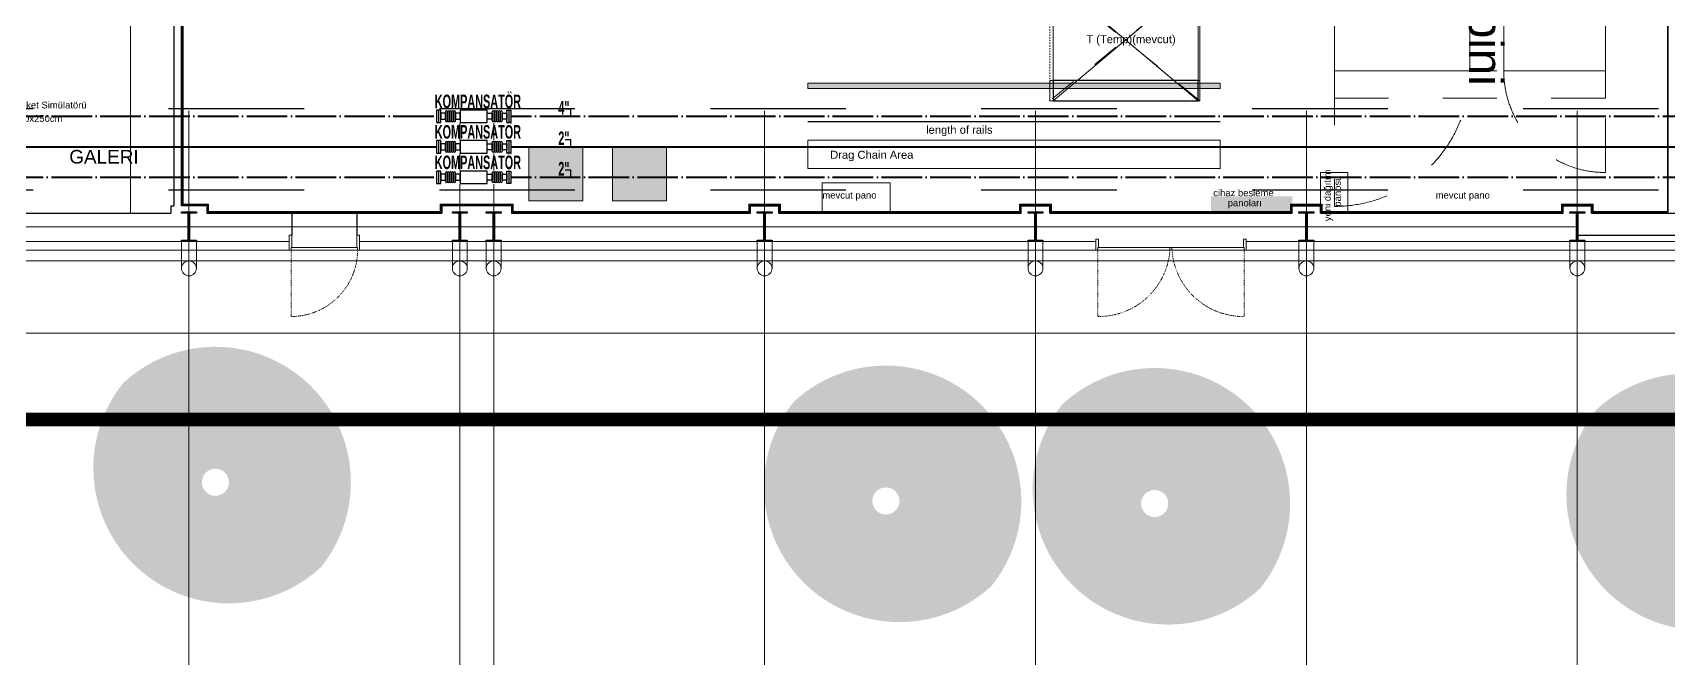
# Model space of a CAD drawing. Header units: centimetres. Extents: x 405464 to 563355, y 50011 to 66875.
# Drawn here: x 508958 to 511373, y 51682 to 52606 of the extents above; entities that cross this region are included whole.
import ezdxf
from ezdxf.enums import TextEntityAlignment as Align

# ---------------------------------------------------------------- set-up
doc = ezdxf.new("R2010")
doc.units = ezdxf.units.CM
for name, pattern in [('DASHDOT', [25.4, 12.7, -6.35, 0, -6.35]), ('DASHED', [4, 2, -2]), ('DOT', [0.25, 0, -0.25]), ('SOGUKSU1', [72, 60, -6, 0, -6])]:
    doc.linetypes.add(name, pattern=pattern)
doc.layers.get('0').update_dxf_attribs({"lineweight": 9})
for name, color, linetype in [('-M-FIRE VALVE', 7, 'Continuous'), ('0-DCS-3000.01.00', 7, 'Continuous'), ('_statik', 2, 'Continuous'), ('TF_Cihaz_yazı', 5, 'Continuous')]:
    doc.layers.add(name, color=color, linetype=linetype)
doc.layers.add('-MH_Ad', color=1, linetype='Continuous', lineweight=9, true_color=0xff0000)
for name, color, linetype, lineweight in [('0-KRCN-MİMARİ-220526', 8, 'Continuous', 9), ('0-KRCN-SHT-PROSES-BORU', 1, '0-Y_LINE', 40), ('0-KRCN-SHT-SOGUKSU', 141, 'SOGUKSU1', 40), ('0-MEK-SHT-YAZI-ÇAP-TEMSU', 81, 'Continuous', 30), ('A_Aks', 30, 'DASHDOT', 9), ('A_Arka', 8, 'Continuous', 9), ('A_celik', 1, 'Continuous', 25), ('A_Duvar-alçiplak', 3, 'Continuous', 30), ('A_Kaplama', 191, 'Continuous', 20), ('A_Tretuar', 33, 'Continuous', 9), ('DV_akustik', 31, 'Continuous', 13), ('MH_Alan', 51, 'Continuous', 9), ('TF_Cihaz', 20, 'Continuous', 13), ('TF_Mobilya', 142, 'Continuous', 9)]:
    doc.layers.add(name, color=color, linetype=linetype, lineweight=lineweight)
doc.styles.add('BORU', font='AGENCYR.TTF')
doc.styles.add('CAP', font='ARIALNB.TTF')
doc.styles.add('Kalin01', font='swissk.ttf')
doc.styles.add('MP_KAPI_POZ', font='arial.ttf')
doc.styles.add('Normal', font='arial.ttf')
doc.linetypes.add('0-Y_LINE', pattern='A,100,-0.5,["Y",BORU,S=9,R=0,X=0,Y=-4.5],-5', length=105.5)
doc.linetypes.add('BATTING', pattern='A,0.0001,-0.1,[134,ltypeshp.shx,S=0.1,R=0,X=-0.1,Y=0],-0.2,[134,ltypeshp.shx,S=0.1,R=180,X=0.1,Y=0],-0.1', length=0.4001)

# ---------------------------------------------------------------- blocks, each defined once
blk = doc.blocks.new('a_aks')
at = {"layer": 'A_Aks', "color": 8, "ltscale": 200}
for p, q in [((4830, 5308), (4830, -831.1)), ((5230, 5308), (5230, -831.1)), ((5280, 5308), (5280, -831.1)), ((5680, 5308), (5680, -831.1)), ((6080, 5308), (6080, -831.1)), ((6480, 5308), (6480, -831.1)), ((6880, 5308), (6880, -831.1)), ((-743.4, 57), (12633.6, 57))]:
    blk.add_line(p, q, dxfattribs=at)
blk = doc.blocks.new('mimari_yeni_durum')
at = {"transparency": 33554559}
h = blk.add_hatch(color=8, dxfattribs=at)
h.dxf.hatch_style = 1
h.set_gradient(color1=(128, 128, 128), color2=(214, 214, 214), name='INVSPHERICAL')
h.paths.add_polyline_path([(5069.1, -320.2, 0.653656), (4733.5, -173.2, 0.171763), (4688.9, -299, 0.653656), (5024.5, -446.1, 0.171763)])
h.paths.add_polyline_path([(4849.1, -320.2, -1), (4889.1, -320.2, -1)], flags=16)
h = blk.add_hatch(color=8, dxfattribs=at)
h.dxf.hatch_style = 1
h.set_gradient(color1=(128, 128, 128), color2=(214, 214, 214), name='INVSPHERICAL')
h.paths.add_polyline_path([(6059.1, -347.9, 0.653656), (5723.5, -200.9, 0.171763), (5679, -326.7, 0.653656), (6014.6, -473.8, 0.171763)])
h.paths.add_polyline_path([(5839.1, -347.9, -1), (5879.1, -347.9, -1)], flags=16)
h = blk.add_hatch(color=8, dxfattribs=at)
h.dxf.hatch_style = 1
h.set_gradient(color1=(128, 128, 128), color2=(214, 214, 214), name='INVSPHERICAL')
h.paths.add_polyline_path([(6455.9, -351.6, 0.653656), (6120.3, -204.5, 0.171763), (6075.8, -330.4, 0.653656), (6411.4, -477.4, 0.171763)])
h.paths.add_polyline_path([(6235.9, -351.6, -1), (6275.9, -351.6, -1)], flags=16)
h = blk.add_hatch(color=8, dxfattribs=at)
h.dxf.hatch_style = 1
h.set_gradient(color1=(128, 128, 128), color2=(214, 214, 214), name='INVSPHERICAL')
h.paths.add_polyline_path([(7244, -359.8, 0.653656), (6908.5, -212.8, 0.171763), (6863.9, -338.6, 0.653656), (7199.5, -485.7, 0.171763)])
h.paths.add_polyline_path([(7024, -359.8, -1), (7064, -359.8, -1)], flags=16)
at = {"color": 8}
for p, q in [((4978, 44.5), (4978, 22.5)), ((4978, 44.5), (4982, 44.5)), ((4981, 23.5), (4981, 26.5)), ((4981, 26.5), (5079, 26.5)), ((4982, 26.5), (4981, 26.5)), ((4981, 26.5), (4981, 23.5)), ((4982, 44.5), (4982, 26.5)), ((5078, 44.5), (5078, 26.5)), ((5078, 44.5), (5082, 44.5)), ((5078, 26.5), (5079, 26.5)), ((5079, 26.5), (5079, 23.5)), ((5079, 26.5), (5079, 22.5)), ((5082, 44.5), (5082, 22.5)), ((6169, 38.5), (6169, 22.5)), ((6169, 38.5), (6173, 38.5)), ((6172, 23.5), (6172, 26.5)), ((6172, 26.5), (6388, 26.5)), ((6172, 26.5), (6172, 23.5)), ((6173, 38.5), (6173, 26.5)), ((6277.5, 26.5), (6278.5, 26.5)), ((6278.5, 26.5), (6278.5, 23.5)), ((6278.5, 26.5), (6278.5, 22.5)), ((6281.5, 26.5), (6281.5, 22.5)), ((6387, 38.5), (6387, 26.5)), ((6391, 38.5), (6387, 38.5)), ((6388, 23.5), (6388, 26.5)), ((6388, 26.5), (6388, 23.5)), ((6391, 38.5), (6391, 22.5)), ((4981, 22.5), (4978, 22.5)), ((4981, 23.5), (4981, 22.5)), ((5079, 22.5), (4981, 22.5)), ((5079, 22.5), (5082, 22.5)), ((6172, 22.5), (6169, 22.5)), ((6172, 23.5), (6172, 22.5)), ((6278.5, 22.5), (6172, 22.5)), ((6278.5, 22.5), (6281.5, 22.5)), ((6281.5, 22.5), (6388, 22.5)), ((6388, 23.5), (6388, 22.5)), ((6388, 22.5), (6391, 22.5))]:
    blk.add_line(p, q, dxfattribs=at)
at = {"color": 8, "linetype": 'DOT'}
for p, q in [((4981, 22.5), (4981, -75.5)), ((6172, 22.5), (6172, -75.5)), ((6388, 22.5), (6388, -75.5))]:
    blk.add_line(p, q, dxfattribs=at)
for centre, radius, start, end in [((4981, 22.5), 98, 270, 0), ((6173.2, 30.1), 105.6, 269.3479, 355.8918), ((6386.8, 30.1), 105.6, 184.1082, 270.6521)]:
    blk.add_arc(centre, radius, start, end, dxfattribs=at)
at = {"layer": 'A_Arka', "color": 8}
for p, q in [((4819, 35), (4819, -4.5)), ((4841, 35), (4841, -4.5)), ((5219, 35), (5219, -4.5)), ((5241, 35), (5241, -4.5)), ((5269, 35), (5269, -4.5)), ((5291, 35), (5291, -4.5)), ((5669, 35), (5669, -4.5)), ((5691, 35), (5691, -4.5)), ((6069, 35), (6069, -4.5)), ((6091, 35), (6091, -4.5)), ((6469, 35), (6469, -4.5)), ((6491, 35), (6491, -4.5)), ((6869, 35), (6869, -4.5)), ((6891, 35), (6891, -4.5)), ((1630, 6.5), (7028, 6.5))]:
    blk.add_line(p, q, dxfattribs=at)
for centre in [(4830, -4.5), (5230, -4.5), (5280, -4.5), (5680, -4.5), (6080, -4.5), (6480, -4.5), (6880, -4.5)]:
    blk.add_circle(centre, 11, dxfattribs=at)
at = {"layer": 'A_celik', "color": 8}
for points in [[(4819, 79), (4841, 79), (4841, 77), (4831, 77), (4831, 37), (4841, 37), (4841, 35), (4819, 35), (4819, 37), (4829, 37), (4829, 77), (4819, 77), (4819, 79)], [(5219, 79), (5241, 79), (5241, 77), (5231, 77), (5231, 37), (5241, 37), (5241, 35), (5219, 35), (5219, 37), (5229, 37), (5229, 77), (5219, 77), (5219, 79)], [(5269, 79), (5291, 79), (5291, 77), (5281, 77), (5281, 37), (5291, 37), (5291, 35), (5269, 35), (5269, 37), (5279, 37), (5279, 77), (5269, 77), (5269, 79)], [(5669, 79), (5691, 79), (5691, 77), (5681, 77), (5681, 37), (5691, 37), (5691, 35), (5669, 35), (5669, 37), (5679, 37), (5679, 77), (5669, 77), (5669, 79)], [(6069, 79), (6091, 79), (6091, 77), (6081, 77), (6081, 37), (6091, 37), (6091, 35), (6069, 35), (6069, 37), (6079, 37), (6079, 77), (6069, 77), (6069, 79)], [(6469, 79), (6491, 79), (6491, 77), (6481, 77), (6481, 37), (6491, 37), (6491, 35), (6469, 35), (6469, 37), (6479, 37), (6479, 77), (6469, 77), (6469, 79)], [(6869, 79), (6891, 79), (6891, 77), (6881, 77), (6881, 37), (6891, 37), (6891, 35), (6869, 35), (6869, 37), (6879, 37), (6879, 77), (6869, 77), (6869, 79)]]:
    blk.add_lwpolyline(points, dxfattribs=at)
at = {"layer": 'A_Duvar-alçiplak', "color": 8}
for p, q in [((4807.5, 787), (4807.5, 88)), ((4456.5, 77), (4803.5, 77)), ((4803.5, 88), (4807.5, 88)), ((4803.5, 88), (4803.5, 77)), ((4856.5, 88), (4856.5, 77)), ((4856.5, 77), (5203.5, 77)), ((4982, 77), (4982, 44.5)), ((5078, 77), (5078, 44.5)), ((5306.5, 88), (5306.5, 77)), ((5306.5, 77), (5659, 77)), ((5659, 88), (5701, 88)), ((5659, 77), (5659, 88)), ((5701, 77), (5701, 88)), ((5701, 77), (6059, 77)), ((6059, 88), (6101, 88)), ((6059, 77), (6059, 88)), ((6101, 77), (6101, 88)), ((6101, 77), (6459, 77)), ((6459, 88), (6501, 88)), ((6501, 77), (6501, 88)), ((6501, 77), (6859, 77)), ((6859, 88), (6901, 88)), ((6859, 77), (6859, 88)), ((6901, 77), (6901, 88)), ((6901, 77), (7032, 77)), ((6881, 44.5), (7028, 44.5))]:
    blk.add_line(p, q, dxfattribs=at)
for points in [[(4856.5, 88), (4819, 88), (4819, 797)], [(5306.5, 88), (5203.5, 88), (5203.5, 77)], [(6459, 77), (6459, 88)]]:
    blk.add_lwpolyline(points, dxfattribs=at)
at = {"layer": 'A_Kaplama', "color": 8}
for p, q in [((4978, 35), (4019, 35)), ((6169, 35), (5082, 35)), ((7028, 35), (6391, 35)), ((4978, 22.5), (4019.1, 22.5)), ((6169, 22.5), (5082, 22.5)), ((7028, 22.5), (6391, 22.5))]:
    blk.add_line(p, q, dxfattribs=at)
at = {"layer": 'A_Tretuar', "color": 8}
blk.add_line((12577, -100), (1570, -100), dxfattribs=at)
at = {"layer": 'A_Aks', "color": 8}
blk.add_blockref('a_aks', (0, 0), dxfattribs=at)
blk = doc.blocks.new('görüş_sis_üretim_alanı')
at = {"layer": 'TF_Cihaz', "color": 8}
blk.add_lwpolyline([(2813.5, 20), (3113.5, 20), (3113.5, 320), (2813.5, 320)], close=True, dxfattribs=at)
at = {"layer": 'TF_Cihaz_yazı', "color": 8, "style": 'MP_KAPI_POZ'}
for s, p in [('Dinamik Hareket Simülatörü', (2962, 179.6)), ('300x300x250cm', (2962, 159.7))]:
    blk.add_text(s, height=10, dxfattribs=at).set_placement(p, align=Align.MIDDLE_CENTER)
blk = doc.blocks.new('kombine_altyapı')
h = blk.add_hatch(color=8)
h.dxf.hatch_style = 1
h.paths.add_polyline_path([(5744, 260.8), (5744, 268.8), (6352.5, 268.8), (6352.5, 260.8)])
h = blk.add_hatch(color=8)
h.dxf.hatch_style = 1
h.paths.add_polyline_path([(6339, 77), (6379, 77), (6379, 102), (6339, 102)])
h = blk.add_hatch(color=8)
h.dxf.hatch_style = 1
h.paths.add_polyline_path([(6379, 77), (6419, 77), (6419, 102), (6379, 102)])
h = blk.add_hatch(color=8)
h.dxf.hatch_style = 1
h.paths.add_polyline_path([(6419, 77), (6459, 77), (6459, 102), (6419, 102)])
at = {"color": 8, "linetype": 'DASHED'}
blk.add_line((6101.3, 242.8), (6101.3, 422.8), dxfattribs=at)
at = {"color": 8, "linetype": 'DASHED', "lineweight": 0, "ltscale": 20}
for p, q in [((6322.5, 242.8), (6101.3, 422.8)), ((6322.5, 422.8), (6101.3, 242.8))]:
    blk.add_line(p, q, dxfattribs=at)
at = {"color": 8}
for p, q in [((6322.5, 422.8), (6322.5, 242.8)), ((6100.8, 242.8), (6285.3, 242.8)), ((6322.5, 242.8), (6101.3, 242.8)), ((5865.2, 122), (5765.2, 122)), ((5765.2, 122), (5765.2, 77)), ((5865.2, 77), (5865.2, 122)), ((6541, 137), (6501, 137)), ((6501, 137), (6501, 77)), ((6541, 77), (6541, 137)), ((5765.2, 77), (5865.2, 77)), ((6501, 77), (6541, 77))]:
    blk.add_line(p, q, dxfattribs=at)
at = {"color": 8, "lineweight": 0, "ltscale": 20}
blk.add_line((6322.5, 242.8), (6101.3, 242.8), dxfattribs=at)
at = {"layer": '0-DCS-3000.01.00', "color": 8, "lineweight": 0, "ltscale": 20}
blk.add_lwpolyline([(6322.5, 242.8), (6322.5, 272.8), (6101.3, 272.8), (6101.3, 242.8)], close=True, dxfattribs=at)
at = {"layer": '0-DCS-3000.01.00', "color": 8, "ltscale": 20}
blk.add_lwpolyline([(6320.3, 242.8), (6320.3, 272.8), (6106.3, 272.8), (6106.3, 242.8)], close=True, dxfattribs=at)
at = {"layer": 'A_celik', "color": 8}
blk.add_lwpolyline([(5744, 212.3), (6352.5, 212.3)], dxfattribs=at)
at = {"layer": 'TF_Cihaz', "color": 8}
for p, q in [((6106.3, 242.8), (6106.3, 422.8)), ((6320.3, 422.8), (6320.3, 242.8)), ((6105.8, 242.8), (6285.3, 242.8)), ((6320.3, 242.8), (6106.3, 242.8))]:
    blk.add_line(p, q, dxfattribs=at)
at = {"layer": 'TF_Cihaz', "color": 8, "ltscale": 20}
for p, q in [((6320.3, 242.8), (6106.3, 422.8)), ((6320.3, 422.8), (6106.3, 242.8)), ((6347.8, 268.8), (6076.9, 268.8)), ((6347.8, 260.8), (6076.9, 260.8)), ((6320.3, 242.8), (6106.3, 242.8))]:
    blk.add_line(p, q, dxfattribs=at)
at = {"layer": 'TF_Cihaz', "color": 8}
for points in [[(6771.4, 287), (6921.4, 287), (6921.4, 707), (6771.4, 707)], [(6721.4, 287), (6721.4, 643), (6521.4, 643), (6521.4, 287)], [(6352.5, 184.9), (6352.5, 142.8), (5744, 142.8), (5744, 184.9)]]:
    blk.add_lwpolyline(points, close=True, dxfattribs=at)
at = {"layer": 'TF_Cihaz', "color": 8, "ltscale": 20}
blk.add_lwpolyline([(5744, 260.8), (5744, 268.8), (6352.5, 268.8), (6352.5, 260.8)], close=True, dxfattribs=at)
at = {"layer": 'TF_Cihaz', "color": 8, "linetype": 'DASHED', "ltscale": 40}
for points in [[(6521.4, 287), (6521.4, 87, 0.414214), (6721.4, 287)], [(6771.4, 287, 0.414214), (6921.4, 137), (6921.4, 287)]]:
    blk.add_lwpolyline(points, format="xyb", dxfattribs=at)
blk.add_lwpolyline([(6921.4, 247), (6521.4, 247), (6521.4, 287), (6921.4, 287)], close=True, dxfattribs=at)
at = {"color": 8, "style": 'Normal'}
for s, p in [('T (Temp)(mevcut)', (6155, 327.9)), (' length of rails', (5913.9, 194.2)), ('Drag Chain Area', (5776.8, 157.3))]:
    blk.add_text(s, height=11.812, dxfattribs=at).set_placement(p)
at = {"color": 8, "ltscale": 40, "style": 'Kalin01'}
for s, p in [('yeni dağıtım ', (6515.9, 65.2)), ('panosu', (6530.9, 86.6))]:
    blk.add_text(s, height=10, rotation=90, dxfattribs=at).set_placement(p)
for s, p in [('mevcut pano', (5765.3, 98.6)), ('cihaz besleme', (6342.4, 102.1)), ('panoları', (6363.8, 87.1)), ('mevcut pano', (6670.9, 98.6))]:
    blk.add_text(s, height=10, dxfattribs=at).set_placement(p)
at = {"layer": 'TF_Cihaz_yazı', "color": 8, "style": 'MP_KAPI_POZ'}
blk.add_text('THA 1 Kabini', height=50, rotation=270, dxfattribs=at).set_placement((6745.2, 470.9), align=Align.MIDDLE_CENTER)
blk = doc.blocks.new('A$C17b1b0ad')
at = {"layer": 'MH_Alan', "color": 8}
blk.add_lwpolyline([(7013, 1661), (7013, 88), (7013, 88), (7013, 77), (6901, 77), (6901, 88), (6859, 88), (6859, 77), (6501, 77), (6501, 88), (6459, 88), (6459, 77), (6101, 77), (6101, 88), (6059, 88), (6059, 77), (5701, 77), (5701, 88), (5659, 88), (5659, 77), (5306.5, 77), (5306.5, 88), (5203.5, 88), (5203.5, 77), (4856.5, 77), (4856.5, 88), (4819, 88), (4819, 1661.5)], dxfattribs=at)
blk.add_lwpolyline([(4037.5, 787), (4807.5, 787), (4807.5, 88), (4803.5, 88), (4803.5, 77), (4456.5, 77), (4456.5, 88), (4403.5, 88), (4403.5, 77), (4056.5, 77), (4056.5, 88), (4037.5, 88)], close=True, dxfattribs=at)
blk = doc.blocks.new('statik_temel_kalıp')
at = {"layer": '_statik', "color": 4, "linetype": 'DASHED', "ltscale": 100}
for p, q in [((-10930, -4625.5), (-210, -4625.5)), ((-10930, -4745.5), (-60, -4745.5))]:
    blk.add_line(p, q, dxfattribs=at)
at = {"layer": '_statik', "color": 4, "linetype": 'DASHED', "ltscale": 100, "style": 'Kalin01'}
blk.add_text('GALERİ', height=20, dxfattribs=at).set_placement((-7876.7, -4706.7))
blk = doc.blocks.new('duvarlar')
at = {"layer": 'DV_akustik', "color": 8}
for p, q in [((4819, 88), (4819, 1661.5)), ((4821.5, 90.5), (4821.5, 1659)), ((7013, 1661), (7013, 88)), ((4856.5, 88), (4819, 88)), ((4859, 90.5), (4821.5, 90.5)), ((4856.5, 77), (4856.5, 88)), ((5203.5, 77), (4856.5, 77)), ((4859, 79.5), (4859, 90.5)), ((5201, 79.5), (4859, 79.5)), ((5309, 90.5), (5201, 90.5)), ((5201, 90.5), (5201, 79.5)), ((5306.5, 88), (5203.5, 88)), ((5203.5, 88), (5203.5, 77)), ((5306.5, 77), (5306.5, 88)), ((5659, 77), (5306.5, 77)), ((5309, 79.5), (5309, 90.5)), ((5656.5, 79.5), (5309, 79.5)), ((5703.5, 90.5), (5656.5, 90.5)), ((5656.5, 90.5), (5656.5, 79.5)), ((5701, 88), (5659, 88)), ((5659, 88), (5659, 77)), ((5701, 77), (5701, 88)), ((6059, 77), (5701, 77)), ((5703.5, 79.5), (5703.5, 90.5)), ((6056.5, 79.5), (5703.5, 79.5)), ((6103.5, 90.5), (6056.5, 90.5)), ((6056.5, 90.5), (6056.5, 79.5)), ((6101, 88), (6059, 88)), ((6059, 88), (6059, 77)), ((6101, 77), (6101, 88)), ((6459, 77), (6101, 77)), ((6103.5, 79.5), (6103.5, 90.5)), ((6456.5, 79.5), (6103.5, 79.5)), ((6503.5, 90.5), (6456.5, 90.5)), ((6456.5, 90.5), (6456.5, 79.5)), ((6501, 88), (6459, 88)), ((6459, 88), (6459, 77)), ((6501, 77), (6501, 88)), ((6859, 77), (6501, 77)), ((6503.5, 79.5), (6503.5, 90.5)), ((6856.5, 79.5), (6503.5, 79.5)), ((6903.5, 90.5), (6856.5, 90.5)), ((6856.5, 90.5), (6856.5, 79.5)), ((6901, 88), (6859, 88)), ((6859, 88), (6859, 77)), ((6901, 77), (6901, 88)), ((7015.5, 77), (6901, 77)), ((6903.5, 79.5), (6903.5, 90.5)), ((7013, 79.5), (6903.5, 79.5)), ((7013, 88), (7013, 79.5))]:
    blk.add_line(p, q, dxfattribs=at)
at = {"layer": 'DV_akustik', "color": 8, "linetype": 'BATTING', "ltscale": 2.5}
for p, q in [((4820.2, 89.2), (4820.2, 1660.2)), ((7014.3, 1662.3), (7014.3, 88)), ((4857.8, 89.2), (4820.2, 89.2)), ((4857.8, 78.2), (4857.8, 89.2)), ((5202.2, 78.2), (4857.8, 78.2)), ((5307.8, 89.2), (5202.2, 89.2)), ((5202.2, 89.2), (5202.2, 78.2)), ((5307.8, 78.2), (5307.8, 89.2)), ((5657.8, 78.2), (5307.8, 78.2)), ((5702.2, 89.2), (5657.8, 89.2)), ((5657.8, 89.2), (5657.8, 78.2)), ((5702.2, 78.2), (5702.2, 89.2)), ((6057.8, 78.2), (5702.2, 78.2)), ((6102.2, 89.2), (6057.8, 89.2)), ((6057.8, 89.2), (6057.8, 78.2)), ((6102.2, 78.2), (6102.2, 89.2)), ((6457.8, 78.2), (6102.2, 78.2)), ((6502.2, 89.2), (6457.8, 89.2)), ((6457.8, 89.2), (6457.8, 78.2)), ((6502.2, 78.2), (6502.2, 89.2)), ((6857.8, 78.2), (6502.2, 78.2)), ((6902.2, 89.2), (6857.8, 89.2)), ((6857.8, 89.2), (6857.8, 78.2)), ((6902.2, 78.2), (6902.2, 89.2)), ((7014.3, 78.2), (6902.2, 78.2)), ((7014.3, 88), (7014.3, 78.2))]:
    blk.add_line(p, q, dxfattribs=at)
blk = doc.blocks.new('A$C9e52caec')
h = blk.add_hatch(color=8)
h.dxf.hatch_style = 1
h.paths.add_polyline_path([(5331.8, 175.4), (5331.8, 95.4), (5411.8, 95.4), (5411.8, 175.4)])
h.paths.add_polyline_path([(5455.4, 175.4), (5455.4, 95.4), (5535.4, 95.4), (5535.4, 175.4)])
for p, q in [((5331.8, 175.4), (5331.8, 95.4)), ((5411.8, 175.4), (5331.8, 175.4)), ((5411.8, 95.4), (5411.8, 175.4)), ((5455.4, 175.4), (5455.4, 95.4)), ((5535.4, 175.4), (5455.4, 175.4)), ((5535.4, 95.4), (5535.4, 175.4)), ((5331.8, 95.4), (5411.8, 95.4)), ((5455.4, 95.4), (5535.4, 95.4))]:
    blk.add_line(p, q)
at = {"color": 1, "linetype": 'DASHDOT', "ltscale": 250, "true_color": 0xe60000, "const_width": 20}
blk.add_lwpolyline([(50, 2495), (930, 2495), (930, 1707), (1765, 1707), (1765, 4249), (1550, 4249), (1550, 5141.5), (8707, 5141.5), (8707, 2644), (12614.5, 2644), (12614.5, -227.5), (-33, -227.5), (-33, 2495)], close=True, dxfattribs=at)
at = {"layer": '-MH_Ad', "color": 8}
blk.add_blockref('A$C17b1b0ad', (0, 0), dxfattribs=at)
at = {"color": 8}
blk.add_blockref('mimari_yeni_durum', (0, 0), dxfattribs=at)
at = {"layer": '_statik'}
blk.add_blockref('statik_temel_kalıp', (12530, 4857), dxfattribs=at)
at = {"layer": 'TF_Mobilya', "color": 8}
for name, p in [('görüş_sis_üretim_alanı', (1630, 57)), ('kombine_altyapı', (0, 0))]:
    blk.add_blockref(name, p, dxfattribs=at)
blk.add_blockref('duvarlar', (0, 0))
blk = doc.blocks.new('*U127')
at = {"color": 255, "linetype": 'DOT', "ltscale": 500}
blk.add_wipeout([(-55.4, 9.7), (-55.4, -9.7), (55.4, -9.7), (55.4, 9.7)], dxfattribs=at)
for p, q in [((-51.9, -9.2), (-51.9, 9.2)), ((51.9, -9.2), (51.9, 9.2))]:
    blk.add_line(p, q)
at = {"color": 8}
for p, q in [((-41.8, -6.4), (-41.8, 6.4)), ((-38.9, 6.4), (-38.9, -6.4)), ((-38.9, -6.4), (-38.9, 6.4)), ((-35.9, 6.4), (-35.9, -6.4)), ((-35.9, -6.4), (-35.9, 6.4)), ((-32.9, 6.4), (-32.9, -6.4)), ((-32.9, -6.4), (-32.9, 6.4)), ((-29.9, 6.4), (-29.9, -6.4)), ((-29.9, -6.4), (-29.9, 6.4)), ((-27, 6.4), (-27, -6.4)), ((27, 6.4), (27, -6.4)), ((29.9, 6.4), (29.9, -6.4)), ((29.9, -6.4), (29.9, 6.4)), ((32.9, 6.4), (32.9, -6.4)), ((32.9, -6.4), (32.9, 6.4)), ((35.9, 6.4), (35.9, -6.4)), ((35.9, -6.4), (35.9, 6.4)), ((38.9, 6.4), (38.9, -6.4)), ((38.9, -6.4), (38.9, 6.4)), ((41.8, -6.4), (41.8, 6.4))]:
    blk.add_line(p, q, dxfattribs=at)
for points in [[(-54.9, -9.2), (-54.9, 9.2), (-48.8, 9.2), (-48.8, -9.2)], [(-48.8, -4.4), (-48.8, 4.4), (-41.8, 4.4), (-41.8, -4.4)], [(-27, -4.4), (-27, 4.4), (-20, 4.4), (-20, -4.4)], [(20, -9.2), (20, 9.2), (-20, 9.2), (-20, -9.2)], [(27, -4.4), (27, 4.4), (20, 4.4), (20, -4.4)], [(48.8, -4.4), (48.8, 4.4), (41.8, 4.4), (41.8, -4.4)], [(54.9, -9.2), (54.9, 9.2), (48.8, 9.2), (48.8, -9.2)]]:
    blk.add_lwpolyline(points, close=True)
for centre, start, end in [((-40.3, 6.4), 0, 180), ((-37.4, 6.4), 0, 180), ((-34.4, 6.4), 0, 180), ((-31.4, 6.4), 0, 180), ((-28.5, 6.4), 0, 180), ((28.5, 6.4), 0, 180), ((31.4, 6.4), 0, 180), ((34.4, 6.4), 0, 180), ((37.4, 6.4), 0, 180), ((40.3, 6.4), 0, 180), ((-40.3, -6.4), 180, 0), ((-37.4, -6.4), 180, 0), ((-34.4, -6.4), 180, 0), ((-31.4, -6.4), 180, 0), ((-28.5, -6.4), 180, 0), ((28.5, -6.4), 180, 0), ((31.4, -6.4), 180, 0), ((34.4, -6.4), 180, 0), ((37.4, -6.4), 180, 0), ((40.3, -6.4), 180, 0)]:
    blk.add_arc(centre, 1.49, start, end, dxfattribs=at)

msp = doc.modelspace()

# ---------------------------------------------------------------- block references
at = {"layer": '0-KRCN-MİMARİ-220526', "rotation": 359.999999999997}
msp.add_blockref('A$C9e52caec', (504358.3, 52262.4, 74), dxfattribs=at)

# ---------------------------------------------------------------- next in the draw order: linework, layer by layer
at = {"layer": '0-KRCN-SHT-PROSES-BORU'}
msp.add_line((505812.8, 52437.4), (516780.3, 52437.4), dxfattribs=at)
at = {"layer": '0-KRCN-SHT-SOGUKSU'}
for p, q in [((505812.8, 52482.4), (516735.3, 52482.4)), ((505812.8, 52392.4), (516825.3, 52392.4))]:
    msp.add_line(p, q, dxfattribs=at)
at = {"layer": '0-MEK-SHT-YAZI-ÇAP-TEMSU', "linetype": 'Continuous'}
for p, q in [((509752.4, 52492.7, 75), (509744, 52492.7, 75)), ((509752.4, 52482.4, 75), (509752.4, 52492.7, 75)), ((509752.4, 52447.7, 75), (509744, 52447.7, 75)), ((509752.4, 52437.4, 75), (509752.4, 52447.7, 75)), ((509752.4, 52402.7, 75), (509744, 52402.7, 75)), ((509752.4, 52392.4, 75), (509752.4, 52402.7, 75))]:
    msp.add_line(p, q, dxfattribs=at)

# ---------------------------------------------------------------- next in the draw order: texts
at = {"layer": '0-MEK-SHT-YAZI-ÇAP-TEMSU', "linetype": 'Continuous', "style": 'CAP', "width": 0.7}
for s, p in [('4"', (509733.7, 52495, 75)), ('2"', (509733.7, 52450, 75)), ('2"', (509733.7, 52405, 75))]:
    msp.add_text(s, height=20, dxfattribs=at).set_placement(p, align=Align.MIDDLE_LEFT)

# ---------------------------------------------------------------- next in the draw order: block references
at = {"layer": '-M-FIRE VALVE', "rotation": 180}
for p in [(509608.9, 52482.4), (509608.9, 52437.4), (509608.9, 52392.4)]:
    msp.add_blockref('*U127', p, dxfattribs=at)

# ---------------------------------------------------------------- next in the draw order: texts
at = {"layer": '0-MEK-SHT-YAZI-ÇAP-TEMSU', "linetype": 'Continuous', "style": 'CAP', "width": 0.7}
for p in [(509551.3, 52504.4), (509551.3, 52459.4), (509551.3, 52414.4)]:
    msp.add_text('KOMPANSATÖR', height=20, dxfattribs=at).set_placement(p, align=Align.MIDDLE_LEFT)

doc.saveas('drawing.dxf')
